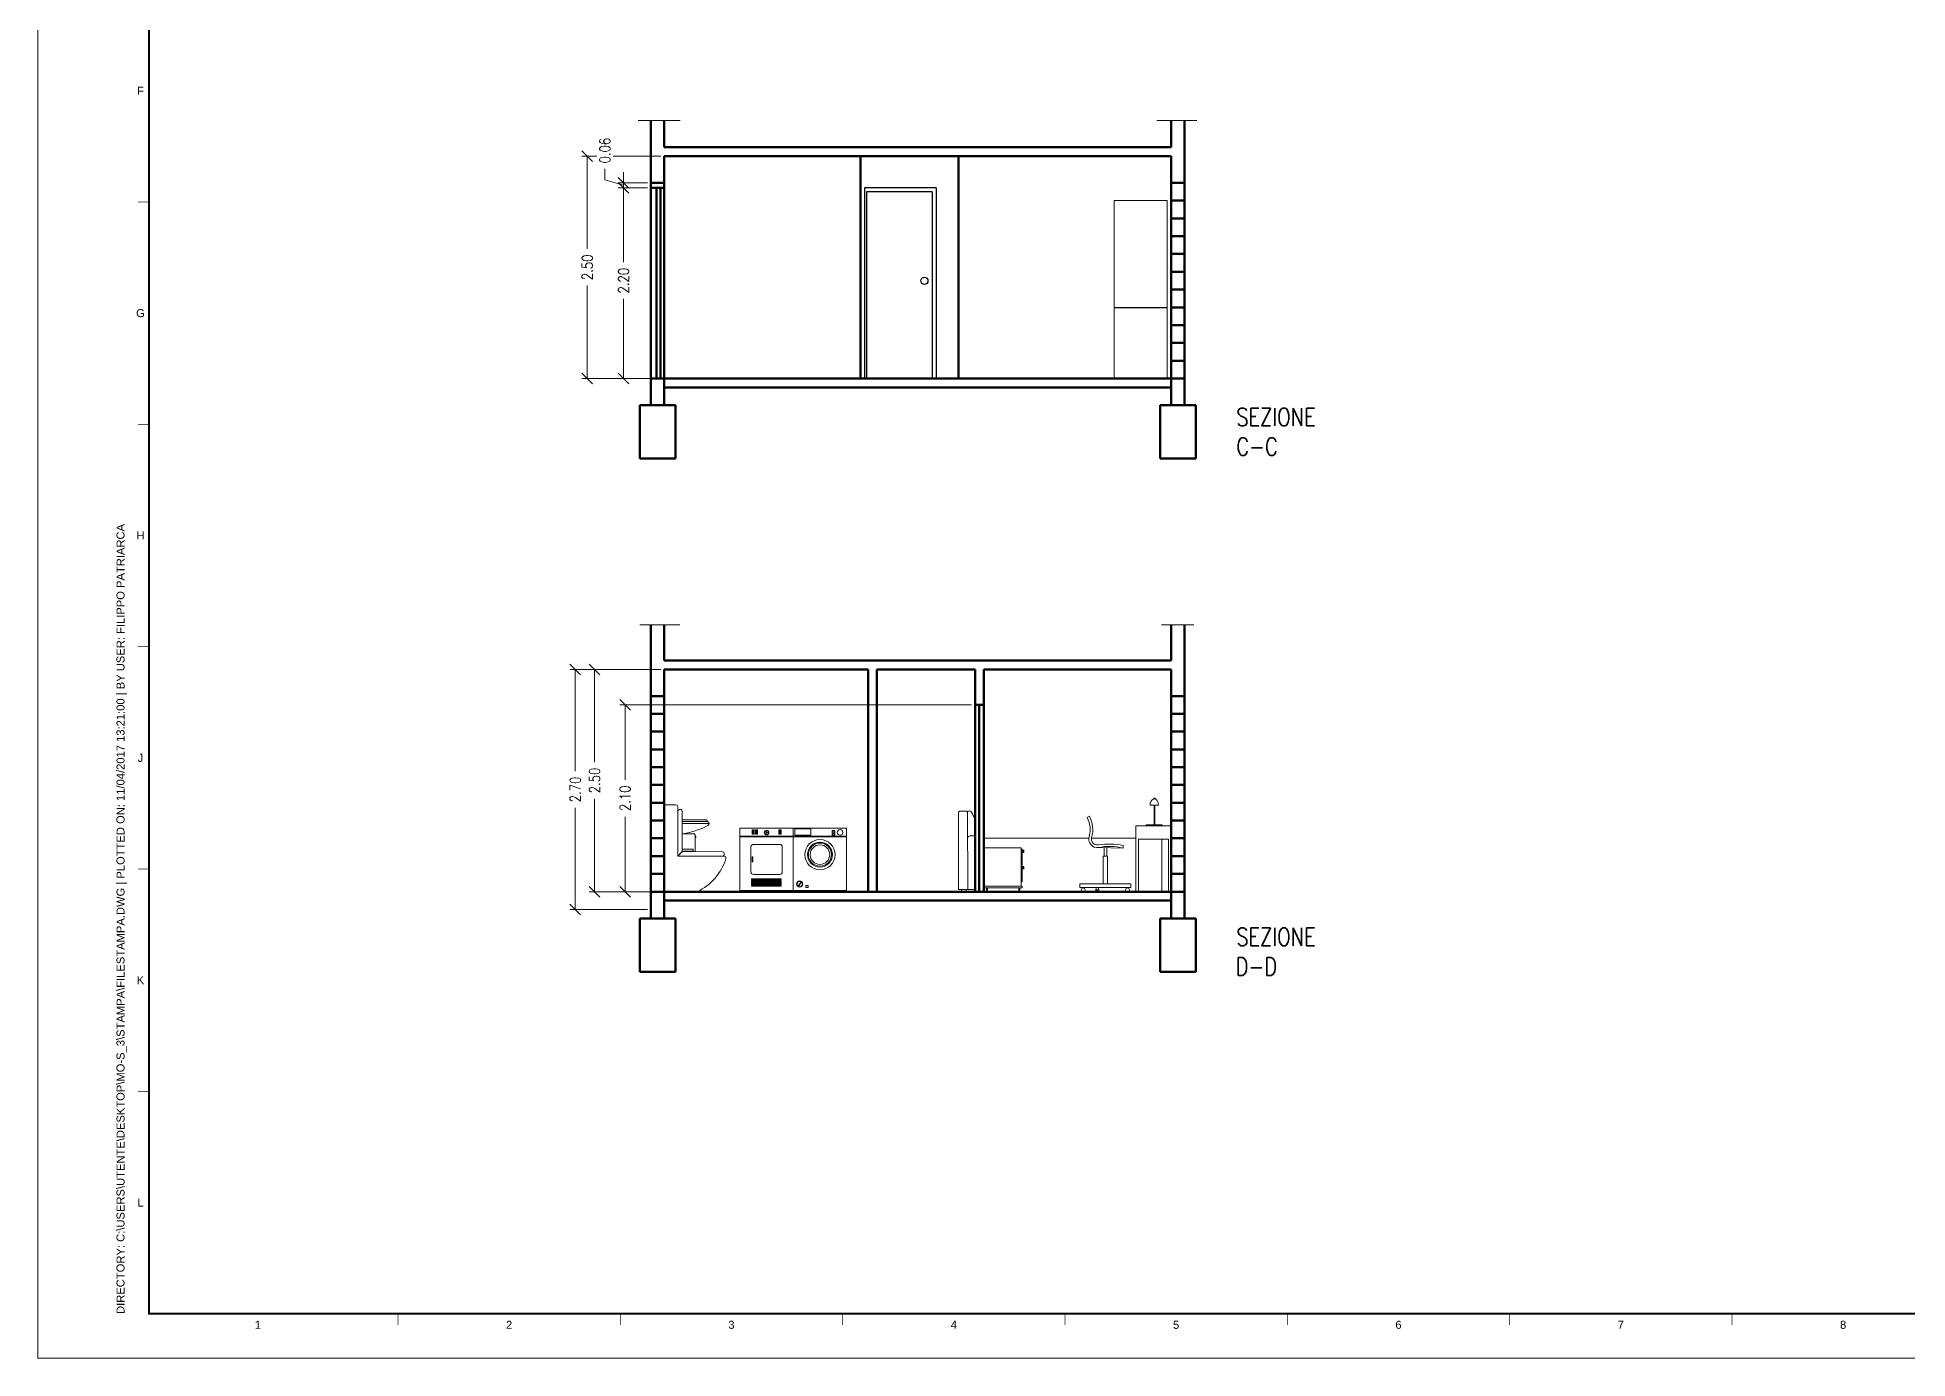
# Paper-space layout 'A000' of a CAD drawing. Header units: millimetres. Extents: x 0 to 841, y 0 to 594.
# Drawn here: x -0.1 to 420.5, y -0.1 to 297 of the extents above; entities that cross this region are included whole.
import ezdxf
from ezdxf.enums import TextEntityAlignment as Align

# ---------------------------------------------------------------- set-up
doc = ezdxf.new("R2010")
doc.units = ezdxf.units.MM
doc.header["$MEASUREMENT"] = 0
for name, color, linetype, lineweight in [('A-ANNO-DIMS', 3, 'Continuous', 18), ('A-ANNO-TEXT', 3, 'Continuous', 18), ('A-ELEV-MBE1', 7, 'Continuous', 25), ('A-FURN', 8, 'Continuous', 13), ('A-SECT-MCUT', 2, 'Continuous', 50)]:
    doc.layers.add(name, color=color, linetype=linetype, lineweight=lineweight)
doc.layers.add('G-ANNO-NPLT', color=210, linetype='Continuous', plot=False)
doc.layers.add('G-ANNO-TEXT', color=3, linetype='Continuous')
doc.layers.add('G-ANNO-TTLB', color=3, linetype='Continuous')
doc.styles.add('ARIAL', font='arial.ttf')
doc.styles.add('E-ROMANS', font='romans.shx', dxfattribs={"width": 0.8})

# ---------------------------------------------------------------- blocks, each defined once
blk = doc.blocks.new('A1_GRID_LAYOUT')
at = {"layer": 'G-ANNO-NPLT', "const_width": 0.18}
for points in [[(0, 0), (0, 594)], [(841, 0), (0, 0)]]:
    blk.add_lwpolyline(points, dxfattribs=at)
at = {"layer": 'G-ANNO-TTLB', "const_width": 0.5, "flags": 128}
blk.add_lwpolyline([(25, 584), (25, 10), (831, 10), (831, 584)], close=True, dxfattribs=at)
at = {"layer": 'G-ANNO-TTLB', "const_width": 0.18, "flags": 128}
for points in [[(25, 260), (22.5, 260)], [(25, 210), (22.5, 210)], [(25, 160), (22.5, 160)], [(25, 110), (22.5, 110)], [(25, 60), (22.5, 60)], [(81, 10), (81, 7.5)], [(131, 10), (131, 7.5)], [(181, 10), (181, 7.5)], [(231, 10), (231, 7.5)], [(281, 10), (281, 7.5)], [(331, 10), (331, 7.5)], [(381, 10), (381, 7.5)]]:
    blk.add_lwpolyline(points, dxfattribs=at)
at = {"layer": 'G-ANNO-TEXT', "style": 'ARIAL'}
for s, p in [('F', (23.09, 285)), ('G', (23.09, 235)), ('H', (23.09, 185)), ('J', (23.09, 135)), ('K', (23.09, 85)), ('L', (23.09, 35)), ('2', (106, 7.51)), ('3', (156, 7.51)), ('6', (306, 7.51)), ('8', (406, 7.51)), ('1', (49.49, 7.51)), ('4', (206, 7.51)), ('5', (256, 7.51)), ('7', (356, 7.51))]:
    blk.add_text(s, height=1.8, dxfattribs=at).set_placement(p, align=Align.MIDDLE_CENTER)
at = {"layer": 'G-ANNO-TEXT', "insert": (17.7, 9.95), "char_height": 1.8, "attachment_point": 1, "rotation": 90, "style": 'ARIAL'}
blk.add_mtext_dynamic_manual_height_columns('DIRECTORY: C:\\\\USERS\\\\UTENTE\\\\DESKTOP\\\\MO-S_3\\\\STAMPA\\\\FILESTAMPA.DWG | PLOTTED ON: 11/04/2017 13:21:00 | BY USER: FILIPPO PATRIARCA', width=412.209, gutter_width=9, heights=[0], dxfattribs=at)
blk = doc.blocks.new('_Oblique')
at = {"color": 0, "linetype": 'ByBlock', "lineweight": -2}
blk.add_line((-0.5, -0.5), (0.5, 0.5), dxfattribs=at)

psp = doc.layouts.new('A000')

# ---------------------------------------------------------------- linework, layer by layer
at = {"layer": 'A-ANNO-DIMS'}
for p, q in [((140.1, 270.3), (122.38, 270.3)), ((123.58, 270.3), (123.58, 249.43)), ((127.54, 265.01), (127.54, 267.41)), ((131.74, 263.75), (127.54, 265.01)), ((131.74, 264.3), (131.74, 266.7)), ((137.1, 264.3), (130.54, 264.3)), ((137.1, 264.3), (130.54, 264.3)), ((137.1, 263.2), (130.54, 263.2)), ((131.74, 264.3), (131.74, 246.43)), ((131.74, 263.2), (131.74, 264.3)), ((131.74, 263.2), (131.74, 264.3)), ((131.74, 263.2), (131.74, 260.8)), ((123.58, 220.3), (123.58, 241.18)), ((131.74, 220.3), (131.74, 238.18)), ((140.1, 220.3), (122.38, 220.3)), ((137.1, 220.3), (130.54, 220.3)), ((137.1, 154.9), (119.65, 154.9)), ((120.85, 154.9), (120.85, 132.02)), ((140.1, 154.9), (124.02, 154.9)), ((125.22, 154.9), (125.22, 134.02)), ((209.99, 146.9), (130.86, 146.9)), ((132.06, 146.9), (132.06, 130.02)), ((120.85, 100.9), (120.85, 123.77)), ((125.22, 104.9), (125.22, 125.77)), ((132.06, 104.9), (132.06, 121.77)), ((140.1, 104.9), (124.02, 104.9)), ((209.99, 104.9), (130.86, 104.9)), ((137.1, 100.9), (119.65, 100.9))]:
    psp.add_line(p, q, dxfattribs=at)
at = {"layer": 'A-ANNO-TEXT'}
for p, q in [((144.46, 278.3), (135.05, 278.3)), ((260.62, 278.3), (251.64, 278.3)), ((144.41, 164.9), (135.4, 164.9)), ((260.01, 164.9), (252.7, 164.9))]:
    psp.add_line(p, q, dxfattribs=at)
at = {"layer": 'A-ELEV-MBE1'}
for p, q in [((185.9, 263.2), (185.9, 220.3)), ((202, 263.2), (185.9, 263.2)), ((186.4, 262.3), (186.4, 220.3)), ((201.1, 262.3), (186.4, 262.3)), ((201.1, 262.3), (201.1, 220.3)), ((202, 263.2), (202, 220.3))]:
    psp.add_line(p, q, dxfattribs=at)
psp.add_circle((199.39, 242.26), 0.8, dxfattribs=at)
at = {"layer": 'A-FURN'}
for p, q in [((254.02, 260.3), (242.06, 260.3)), ((242.06, 260.3), (242.06, 236.3)), ((254.02, 260.3), (254.02, 236.3)), ((242.06, 236.3), (254.02, 236.3)), ((242.06, 236.2), (242.06, 236.3)), ((242.06, 236.3), (242.06, 236.2)), ((254.02, 236.2), (242.06, 236.2)), ((242.06, 236.2), (242.06, 220.3)), ((254.02, 236.3), (254.02, 236.2)), ((254.02, 236.2), (254.02, 236.3)), ((254.02, 220.3), (254.02, 236.2)), ((254.02, 220.3), (254.02, 222.2)), ((143.5, 124.44), (140.9, 124.44)), ((143.9, 112.9), (143.9, 124.04)), ((143.9, 112.9), (143.9, 123.91)), ((144.1, 123.26), (144.3, 123.38)), ((144.9, 123.03), (144.9, 114.07)), ((207.05, 105.43), (207.05, 122.76)), ((207.3, 122.98), (208.88, 122.98)), ((209.07, 122.72), (209.14, 105.43)), ((250.13, 124.33), (252.03, 124.33)), ((250.99, 125.9), (251.32, 125.9)), ((250.99, 125.9), (250.99, 125.81)), ((250.99, 125.81), (251.32, 125.81)), ((251.09, 125.9), (251.19, 125.9)), ((251.09, 119.9), (251.09, 124.33)), ((251.19, 124.33), (251.19, 119.9)), ((251.32, 125.81), (251.32, 125.9)), ((251.42, 125.74), (251.32, 125.81)), ((251.69, 125.46), (251.42, 125.74)), ((251.94, 124.99), (251.69, 125.46)), ((252.03, 124.33), (251.94, 124.99)), ((150.29, 121.06), (144.9, 121.06)), ((144.9, 120.67), (150.6, 120.67)), ((144.9, 120.25), (151, 120.25)), ((144.9, 117.9), (144.93, 117.9)), ((147.56, 117.9), (144.93, 117.9)), ((147.65, 117.88), (147.56, 117.9)), ((147.73, 117.84), (147.65, 117.88)), ((147.78, 117.79), (147.73, 117.84)), ((147.8, 117.72), (147.78, 117.79)), ((169.9, 119.2), (157.9, 119.2)), ((157.9, 119.2), (157.9, 105.2)), ((160.64, 118.81), (161.12, 118.81)), ((160.64, 118.69), (160.64, 118.81)), ((161.12, 118.69), (160.64, 118.69)), ((160.64, 118.61), (161.12, 118.61)), ((160.64, 118.48), (160.64, 118.61)), ((161.12, 118.48), (160.64, 118.48)), ((160.64, 118.41), (161.12, 118.41)), ((160.64, 118.28), (160.64, 118.41)), ((161.12, 118.28), (160.64, 118.28)), ((161.12, 118.2), (160.64, 118.2)), ((160.64, 118.2), (160.64, 118.07)), ((160.64, 118.07), (161.12, 118.07)), ((161.12, 118), (160.64, 118)), ((160.64, 118), (160.64, 117.87)), ((160.64, 117.87), (161.12, 117.87)), ((161.12, 118.81), (161.12, 118.69)), ((161.12, 118.61), (161.12, 118.48)), ((161.12, 118.41), (161.12, 118.28)), ((161.12, 118.07), (161.12, 118.2)), ((161.12, 117.87), (161.12, 118)), ((161.37, 118.81), (161.85, 118.81)), ((161.37, 118.69), (161.37, 118.81)), ((161.85, 118.69), (161.37, 118.69)), ((161.37, 118.61), (161.85, 118.61)), ((161.37, 118.48), (161.37, 118.61)), ((161.85, 118.48), (161.37, 118.48)), ((161.37, 118.41), (161.85, 118.41)), ((161.37, 118.28), (161.37, 118.41)), ((161.85, 118.28), (161.37, 118.28)), ((161.85, 118.2), (161.37, 118.2)), ((161.37, 118.2), (161.37, 118.07)), ((161.37, 118.07), (161.85, 118.07)), ((161.85, 118), (161.37, 118)), ((161.37, 118), (161.37, 117.87)), ((161.37, 117.87), (161.85, 117.87)), ((161.85, 118.81), (161.85, 118.69)), ((161.85, 118.61), (161.85, 118.48)), ((161.85, 118.41), (161.85, 118.28)), ((161.85, 118.07), (161.85, 118.2)), ((161.85, 117.87), (161.85, 118)), ((164.11, 118.24), (164.34, 118.3)), ((167.17, 118.81), (166.68, 118.81)), ((166.68, 118.81), (166.68, 118.69)), ((166.68, 118.69), (167.17, 118.69)), ((167.17, 118.61), (166.68, 118.61)), ((166.68, 118.61), (166.68, 118.48)), ((166.68, 118.48), (167.17, 118.48)), ((167.17, 118.41), (166.68, 118.41)), ((166.68, 118.41), (166.68, 118.28)), ((166.68, 118.28), (167.17, 118.28)), ((166.68, 118.07), (166.68, 118.2)), ((166.68, 118.2), (167.17, 118.2)), ((167.17, 118.07), (166.68, 118.07)), ((166.68, 117.87), (166.68, 118)), ((166.68, 118), (167.17, 118)), ((167.17, 117.87), (166.68, 117.87)), ((167.17, 118.69), (167.17, 118.81)), ((167.17, 118.48), (167.17, 118.61)), ((167.17, 118.28), (167.17, 118.41)), ((167.17, 118.2), (167.17, 118.07)), ((167.17, 118), (167.17, 117.87)), ((181.9, 119.2), (169.9, 119.2)), ((169.9, 119.2), (169.9, 105.2)), ((169.9, 105.2), (169.9, 119.2)), ((173.85, 119), (170.25, 119)), ((170.25, 119), (170.25, 117.59)), ((173.85, 117.59), (173.85, 119)), ((179.21, 118.67), (178.61, 118.67)), ((178.61, 118.67), (178.61, 118.37)), ((178.61, 118.37), (179.21, 118.37)), ((179.21, 118.27), (178.61, 118.27)), ((178.61, 118.27), (178.61, 117.97)), ((178.61, 117.97), (179.21, 117.97)), ((179.21, 117.87), (178.61, 117.87)), ((178.61, 117.87), (178.61, 117.57)), ((179.21, 118.37), (179.21, 118.67)), ((179.21, 117.97), (179.21, 118.27)), ((179.21, 117.57), (179.21, 117.87)), ((181.9, 105.2), (181.9, 119.2)), ((236.49, 121.88), (235.97, 121.59)), ((254.9, 119.7), (246.9, 119.7)), ((246.9, 104.9), (246.9, 119.7)), ((249.29, 119.9), (249.29, 119.8)), ((249.29, 119.9), (252.89, 119.9)), ((249.29, 119.9), (251.09, 119.9)), ((249.29, 119.7), (249.29, 119.9)), ((252.89, 119.7), (249.29, 119.7)), ((251.09, 119.9), (251.09, 119.9)), ((252.89, 119.9), (252.89, 119.7)), ((144.78, 113.79), (143.9, 112.9)), ((144.85, 113.76), (143.9, 112.9)), ((144.9, 114.49), (147.13, 114.49)), ((147.37, 114.04), (144.9, 114.04)), ((153.98, 113.9), (145.15, 113.91)), ((147.13, 114.49), (147.21, 114.48)), ((147.21, 114.48), (147.29, 114.45)), ((147.29, 114.45), (147.35, 114.39)), ((147.35, 114.39), (147.37, 114.33)), ((147.37, 114.33), (147.37, 114.04)), ((147.8, 117.4), (147.8, 117.72)), ((147.8, 117.4), (147.8, 117.36)), ((147.84, 117.4), (147.8, 117.4)), ((147.8, 113.91), (147.8, 117.36)), ((147.8, 117.36), (147.82, 117.36)), ((147.82, 117.36), (147.98, 117.2)), ((148.02, 117.22), (147.84, 117.4)), ((147.98, 117.2), (147.98, 117)), ((147.98, 117), (148.02, 117)), ((148.02, 117), (148.02, 117.22)), ((157.9, 117.4), (169.9, 117.4)), ((157.9, 117.2), (169.9, 117.2)), ((160.38, 114.98), (160.38, 109.35)), ((166.86, 115.54), (160.95, 115.54)), ((167.42, 109.35), (167.42, 114.98)), ((169.9, 117.4), (181.9, 117.4)), ((169.9, 117.2), (181.9, 117.2)), ((170.25, 117.59), (173.85, 117.59)), ((178.61, 117.57), (179.21, 117.57)), ((209.61, 117.45), (210.79, 117.44)), ((212.79, 116.9), (236.35, 116.9)), ((212.84, 106.13), (212.84, 114.76)), ((212.84, 114.76), (221.14, 114.76)), ((221.14, 114.76), (221.14, 106.13)), ((221.38, 114.5), (221.14, 114.5)), ((221.14, 114.5), (221.14, 110.84)), ((221.38, 110.84), (221.38, 114.5)), ((221.74, 114.26), (221.38, 114.26)), ((221.38, 114.26), (221.38, 114.15)), ((221.38, 114.15), (221.74, 114.15)), ((221.74, 114.15), (221.55, 114.15)), ((221.55, 114.15), (221.55, 113.72)), ((221.55, 113.72), (221.74, 113.72)), ((221.74, 114.15), (221.74, 114.26)), ((221.74, 113.72), (221.74, 114.15)), ((236.96, 116.9), (246.9, 116.9)), ((244.09, 114.7), (238.3, 114.82)), ((239.78, 114.79), (239.78, 112.9)), ((240.38, 114.77), (240.38, 112.9)), ((244.09, 115.3), (244.09, 114.7)), ((247.5, 104.9), (247.5, 116.7)), ((247.5, 116.7), (254.3, 116.7)), ((252.8, 104.9), (252.8, 116.7)), ((254.3, 116.7), (254.3, 104.9)), ((154.37, 112.9), (143.9, 112.9)), ((143.9, 112.9), (153.97, 112.9)), ((154.37, 113.3), (154.37, 113.5)), ((160.8, 112.72), (160.66, 112.72)), ((160.66, 112.72), (160.66, 111.6)), ((160.66, 111.6), (160.8, 111.6)), ((160.8, 111.6), (160.8, 112.72)), ((221.14, 110.84), (221.38, 110.84)), ((221.38, 110.81), (221.14, 110.81)), ((221.14, 110.81), (221.14, 107.15)), ((221.38, 107.15), (221.38, 110.81)), ((221.74, 110.58), (221.38, 110.58)), ((221.38, 110.58), (221.38, 110.47)), ((221.38, 110.47), (221.74, 110.47)), ((221.74, 110.47), (221.55, 110.47)), ((221.55, 110.47), (221.55, 110.03)), ((221.55, 110.03), (221.74, 110.03)), ((221.74, 110.47), (221.74, 110.58)), ((221.74, 110.03), (221.74, 110.47)), ((239.58, 112.9), (240.58, 112.9)), ((239.58, 106.65), (239.58, 112.9)), ((240.58, 106.65), (240.58, 112.9)), ((157.9, 105.2), (169.9, 105.2)), ((159.17, 105.2), (158.67, 105.2)), ((158.67, 105.2), (158.67, 104.9)), ((159.17, 104.9), (159.17, 105.2)), ((160.95, 108.78), (166.86, 108.78)), ((168.63, 104.9), (168.63, 105.2)), ((168.63, 105.2), (169.13, 105.2)), ((169.13, 105.2), (169.13, 104.9)), ((169.9, 105.2), (181.9, 105.2)), ((171.17, 105.2), (170.67, 105.2)), ((170.67, 105.2), (170.67, 104.9)), ((170.98, 106.16), (171.66, 107.14)), ((171.06, 106.1), (171.75, 107.08)), ((171.17, 104.9), (171.17, 105.2)), ((173.22, 106.32), (172.72, 106.32)), ((172.72, 106.32), (172.72, 105.82)), ((172.72, 105.82), (173.22, 105.82)), ((173.22, 105.82), (173.22, 106.32)), ((180.63, 104.9), (180.63, 105.2)), ((180.63, 105.2), (181.13, 105.2)), ((181.13, 105.2), (181.13, 104.9)), ((209.14, 105.43), (207.05, 105.43)), ((207.05, 105.43), (210.79, 105.43)), ((207.75, 105.43), (208.81, 105.43)), ((207.75, 104.9), (207.75, 105.43)), ((208.81, 105.43), (208.81, 104.9)), ((221.41, 106.13), (212.79, 106.13)), ((212.79, 106.13), (212.79, 105.78)), ((212.79, 105.78), (221.41, 105.78)), ((221.14, 106.13), (212.84, 106.13)), ((213.37, 105.3), (213.37, 105.78)), ((213.37, 105.78), (213.6, 105.78)), ((213.42, 105.3), (213.37, 105.3)), ((213.42, 105.34), (213.42, 105.73)), ((213.42, 105.73), (213.55, 105.73)), ((213.42, 105.58), (213.44, 105.59)), ((213.42, 104.91), (213.42, 105.58)), ((213.42, 105.34), (213.42, 105.34)), ((213.44, 105.59), (213.45, 105.59)), ((213.45, 105.59), (213.47, 105.6)), ((213.47, 105.6), (213.49, 105.6)), ((213.49, 105.6), (213.51, 105.6)), ((213.51, 105.6), (213.52, 105.59)), ((213.52, 105.59), (213.53, 105.59)), ((213.53, 105.59), (213.54, 105.58)), ((213.54, 105.58), (213.54, 104.91)), ((213.55, 105.34), (213.54, 105.34)), ((213.6, 105.3), (213.54, 105.3)), ((213.55, 105.73), (213.55, 105.34)), ((213.6, 105.78), (213.6, 105.3)), ((220.83, 105.78), (220.61, 105.78)), ((220.61, 105.78), (220.61, 105.3)), ((220.61, 105.3), (220.66, 105.3)), ((220.78, 105.73), (220.65, 105.73)), ((220.65, 105.73), (220.65, 105.34)), ((220.65, 105.34), (220.66, 105.34)), ((220.67, 105.59), (220.66, 105.58)), ((220.66, 105.58), (220.66, 104.91)), ((220.68, 105.59), (220.67, 105.59)), ((220.7, 105.6), (220.68, 105.59)), ((220.71, 105.6), (220.7, 105.6)), ((220.73, 105.6), (220.71, 105.6)), ((220.75, 105.59), (220.73, 105.6)), ((220.76, 105.59), (220.75, 105.59)), ((220.78, 105.58), (220.76, 105.59)), ((220.78, 105.34), (220.78, 105.73)), ((220.78, 104.91), (220.78, 105.58)), ((220.78, 105.34), (220.78, 105.34)), ((220.78, 105.3), (220.83, 105.3)), ((220.83, 105.3), (220.83, 105.78)), ((221.14, 107.15), (221.38, 107.15)), ((221.41, 105.78), (221.41, 106.13)), ((234.38, 106.65), (245.78, 106.65)), ((234.38, 105.85), (234.38, 106.65)), ((245.78, 105.85), (234.38, 105.85)), ((234.8, 105.85), (234.8, 105.65)), ((235.39, 105.85), (235.39, 105.65)), ((237.92, 105.33), (238.63, 105.33)), ((238.63, 105.33), (237.92, 105.33)), ((237.98, 105.85), (237.98, 105.65)), ((237.98, 105.85), (237.98, 105.65)), ((238.57, 105.85), (238.57, 105.65)), ((244.77, 105.85), (244.77, 105.65)), ((245.36, 105.85), (245.36, 105.65)), ((245.78, 106.65), (245.78, 105.85)), ((158.67, 104.9), (159.17, 104.9)), ((169.13, 104.9), (168.63, 104.9)), ((170.67, 104.9), (171.17, 104.9)), ((181.13, 104.9), (180.63, 104.9)), ((208.81, 104.9), (207.75, 104.9)), ((213.42, 104.91), (213.44, 104.91)), ((213.44, 104.91), (213.45, 104.9)), ((213.45, 104.9), (213.47, 104.9)), ((213.47, 104.9), (213.49, 104.9)), ((213.49, 104.9), (213.51, 104.9)), ((213.51, 104.9), (213.52, 104.9)), ((213.52, 104.9), (213.53, 104.91)), ((213.53, 104.91), (213.54, 104.91)), ((220.67, 104.91), (220.66, 104.91)), ((220.68, 104.9), (220.67, 104.91)), ((220.7, 104.9), (220.68, 104.9)), ((220.71, 104.9), (220.7, 104.9)), ((220.73, 104.9), (220.71, 104.9)), ((220.75, 104.9), (220.73, 104.9)), ((220.76, 104.91), (220.75, 104.9)), ((220.78, 104.91), (220.76, 104.91))]:
    psp.add_line(p, q, dxfattribs=at)
at = {"layer": 'A-FURN', "color": 8}
for p, q in [((167.16, 107.8), (160.54, 107.8)), ((160.54, 107.8), (160.54, 107.69)), ((160.54, 107.69), (167.16, 107.69)), ((167.16, 107.54), (160.54, 107.54)), ((160.54, 107.54), (160.54, 107.43)), ((160.54, 107.43), (167.16, 107.43)), ((160.54, 107.29), (167.16, 107.29)), ((160.54, 107.18), (160.54, 107.29)), ((167.16, 107.18), (160.54, 107.18)), ((160.54, 107.03), (167.16, 107.03)), ((160.54, 106.92), (160.54, 107.03)), ((167.16, 106.92), (160.54, 106.92)), ((160.54, 106.78), (167.16, 106.78)), ((160.54, 106.67), (160.54, 106.78)), ((167.16, 106.67), (160.54, 106.67)), ((167.16, 106.52), (160.54, 106.52)), ((160.54, 106.52), (160.54, 106.42)), ((160.54, 106.42), (167.16, 106.42)), ((167.16, 106.27), (160.54, 106.27)), ((160.54, 106.27), (160.54, 106.16)), ((160.54, 106.16), (167.16, 106.16)), ((167.16, 107.69), (167.16, 107.8)), ((167.16, 107.43), (167.16, 107.54)), ((167.16, 107.29), (167.16, 107.18)), ((167.16, 107.03), (167.16, 106.92)), ((167.16, 106.78), (167.16, 106.67)), ((167.16, 106.42), (167.16, 106.52)), ((167.16, 106.16), (167.16, 106.27))]:
    psp.add_line(p, q, dxfattribs=at)
at = {"layer": 'A-FURN'}
for centre, radius in [((163.9, 118.19), 0.528), ((163.9, 118.19), 0.449), ((163.9, 118.19), 0.208), ((163.9, 118.19), 0.0975), ((180.42, 118.23), 0.623), ((175.9, 113.23), 3.4), ((175.9, 113.23), 2.8), ((175.9, 113.23), 2.6), ((175.9, 113.23), 2.2), ((171.36, 106.62), 0.7), ((171.36, 106.62), 0.6), ((235.09, 105.33), 0.432), ((245.06, 105.33), 0.432)]:
    psp.add_circle(centre, radius, dxfattribs=at)
for centre, radius, start, end in [((143.5, 124.04), 0.4, 0, 90), ((144.3, 122.91), 0.4, 120.2198, 180), ((144.5, 123.03), 0.4, 0, 120.2198), ((207.31, 122.73), 0.257, 92.1959, 188.5521), ((208.79, 122.71), 0.282, 0.8732, 71.2824), ((209.5, 122.52), 0.547, 27.2966, 144.7019), ((230.59, 133.18), 23.09, 206.8059, 210.969), ((251.64, 124.44), 1.52, 115.4049, 184.4354), ((143.81, 130.46), 12.61, 275.1037, 277.2192), ((140.89, 139.77), 22.29, 281.6586, 290.3285), ((143, 134.59), 16.7, 289.7113, 297.4565), ((150.29, 120.8), 0.263, 358.5786, 90), ((150.71, 120.79), 0.159, 178.5786, 260.2744), ((150.62, 120.25), 0.385, 0, 80.2744), ((150.42, 120.29), 0.58, 298.7765, 356.864), ((231.11, 118.9), 5.55, 342.6834, 28.9232), ((231.11, 118.9), 6.15, 342.6834, 28.9232), ((144.5, 114.07), 0.4, 315.1278, 0), ((145.19, 113.44), 0.467, 94.9123, 136.9154), ((153.97, 113.5), 0.4, 0, 89.9781), ((160.95, 114.98), 0.563, 90, 180), ((166.86, 114.98), 0.563, 0, 90), ((209.91, 116.45), 1.04, 107.0715, 141.3011), ((238.3, 116.77), 1.95, 165.7478, 276.8003), ((238.31, 116.77), 1.36, 167.3328, 279.4278), ((240.95, 100.24), 15.38, 78.2061, 99.0264), ((241.02, 102.76), 12.32, 75.5823, 101.6502), ((143.12, 115.89), 12.15, 295.2237, 343.2954), ((153.97, 113.3), 0.4, 270, 0), ((154.37, 112.5), 0.4, 344.5447, 90), ((160.95, 109.35), 0.563, 180, 270), ((166.86, 109.35), 0.563, 270, 0)]:
    psp.add_arc(centre, radius, start, end, dxfattribs=at)
for centre, ratio, start_param in [((238.11, 105.33), 0.430708, -2.397974), ((238.44, 105.33), 0.429752, -1.570796)]:
    psp.add_ellipse(centre, major_axis=(0, -0.432), ratio=ratio, start_param=start_param, end_param=1.570796, dxfattribs=at)
at = {"layer": 'A-FURN', "extrusion": (0, 0, -1)}
for centre, ratio, start_param in [((238.11, 105.33), 0.429752, -1.570796), ((238.44, 105.33), 0.430708, -2.397974)]:
    psp.add_ellipse(centre, major_axis=(0, -0.432), ratio=ratio, start_param=start_param, end_param=1.570796, dxfattribs=at)
at = {"layer": 'A-FURN'}
psp.add_point((145.95, 104.9), dxfattribs=at)
at = {"layer": 'A-SECT-MCUT', "color": 2}
for p, q in [((137.9, 278.3), (137.9, 264.3)), ((140.9, 272.3), (140.9, 278.3)), ((254.9, 272.3), (254.9, 278.3)), ((257.9, 278.3), (257.9, 264.3)), ((254.9, 272.3), (140.9, 272.3)), ((254.9, 270.3), (140.9, 270.3)), ((140.9, 264.3), (140.9, 270.3)), ((185, 270.3), (185, 220.3)), ((207.07, 270.3), (207.07, 220.3)), ((253.24, 272.3), (254.9, 272.3)), ((254.9, 264.3), (254.9, 270.3)), ((257.9, 264.3), (254.9, 264.3)), ((254.9, 220.3), (254.9, 264.3)), ((257.9, 264.3), (257.9, 220.3)), ((254.9, 260.3), (257.9, 260.3)), ((254.9, 256.3), (257.9, 256.3)), ((254.9, 252.3), (257.9, 252.3)), ((254.9, 248.3), (257.9, 248.3)), ((254.9, 244.3), (257.9, 244.3)), ((254.9, 240.3), (257.9, 240.3)), ((254.9, 236.3), (257.9, 236.3)), ((254.9, 232.3), (257.9, 232.3)), ((254.9, 228.3), (257.9, 228.3)), ((254.9, 224.3), (257.9, 224.3)), ((137.9, 214.3), (137.9, 220.3)), ((137.9, 220.3), (140.9, 220.3)), ((140.9, 220.3), (254.9, 220.3)), ((140.9, 220.3), (140.9, 214.3)), ((254.9, 214.3), (254.9, 220.3)), ((254.9, 220.3), (257.9, 220.3)), ((257.9, 220.3), (257.9, 214.3)), ((140.9, 218.3), (254.9, 218.3)), ((135.4, 214.3), (143.4, 214.3)), ((135.4, 202.3), (135.4, 214.3)), ((143.4, 214.3), (143.4, 202.3)), ((252.4, 214.3), (260.4, 214.3)), ((252.4, 202.3), (252.4, 214.3)), ((260.4, 214.3), (260.4, 202.3)), ((143.4, 202.3), (135.4, 202.3)), ((260.4, 202.3), (252.4, 202.3)), ((137.9, 164.9), (137.9, 148.9)), ((140.9, 156.9), (140.9, 164.9)), ((254.9, 156.9), (254.9, 164.9)), ((257.9, 164.9), (257.9, 148.9)), ((140.9, 156.9), (254.9, 156.9)), ((186.72, 154.9), (140.9, 154.9)), ((140.9, 148.9), (140.9, 154.9)), ((186.72, 154.9), (186.72, 104.9)), ((210.79, 154.9), (188.72, 154.9)), ((188.72, 154.9), (188.72, 104.9)), ((210.79, 154.9), (210.79, 146.9)), ((254.9, 154.9), (212.79, 154.9)), ((212.79, 154.9), (212.79, 146.9)), ((254.9, 148.9), (254.9, 154.9)), ((137.9, 148.9), (140.9, 148.9)), ((137.9, 148.9), (137.9, 104.9)), ((140.9, 104.9), (140.9, 148.9)), ((257.9, 148.9), (254.9, 148.9)), ((254.9, 104.9), (254.9, 148.9)), ((257.9, 148.9), (257.9, 104.9)), ((140.9, 144.9), (137.9, 144.9)), ((254.9, 144.9), (257.9, 144.9)), ((140.9, 140.9), (137.9, 140.9)), ((254.9, 140.9), (257.9, 140.9)), ((140.9, 136.9), (137.9, 136.9)), ((254.9, 136.9), (257.9, 136.9)), ((140.9, 132.9), (137.9, 132.9)), ((254.9, 132.9), (257.9, 132.9)), ((140.9, 128.9), (137.9, 128.9)), ((254.9, 128.9), (257.9, 128.9)), ((140.9, 124.9), (137.9, 124.9)), ((254.9, 124.9), (257.9, 124.9)), ((140.9, 120.9), (137.9, 120.9)), ((254.9, 120.9), (257.9, 120.9)), ((140.9, 116.9), (137.9, 116.9)), ((254.9, 116.9), (257.9, 116.9)), ((140.9, 112.9), (137.9, 112.9)), ((254.9, 112.9), (257.9, 112.9)), ((140.9, 108.9), (137.9, 108.9)), ((254.9, 108.9), (257.9, 108.9)), ((137.9, 98.9), (137.9, 104.9)), ((137.9, 104.9), (140.9, 104.9)), ((140.9, 104.9), (254.9, 104.9)), ((140.9, 104.9), (140.9, 98.9)), ((140.9, 102.9), (254.9, 102.9)), ((254.9, 98.9), (254.9, 104.9)), ((254.9, 104.9), (257.9, 104.9)), ((257.9, 104.9), (257.9, 98.9)), ((135.4, 98.9), (143.4, 98.9)), ((135.4, 86.9), (135.4, 98.9)), ((143.4, 98.9), (143.4, 86.9)), ((252.4, 98.9), (260.4, 98.9)), ((252.4, 86.9), (252.4, 98.9)), ((260.4, 98.9), (260.4, 86.9)), ((143.4, 86.9), (135.4, 86.9)), ((260.4, 86.9), (252.4, 86.9))]:
    psp.add_line(p, q, dxfattribs=at)
at = {"layer": 'A-SECT-MCUT'}
for p, q in [((137.9, 264.3), (140.9, 264.3)), ((137.9, 242.94), (137.9, 264.3)), ((140.9, 263.2), (137.9, 263.2)), ((139.12, 263.2), (139.12, 220.3)), ((140.02, 263.2), (140.02, 220.3)), ((140.9, 264.3), (140.9, 243.05)), ((137.9, 242.94), (137.9, 241.58)), ((137.9, 220.3), (137.9, 241.58)), ((140.9, 243.05), (140.9, 241.46)), ((140.9, 241.46), (140.9, 220.3)), ((210.79, 146.9), (210.79, 104.9)), ((212.79, 146.9), (210.79, 146.9)), ((211.69, 146.9), (211.69, 104.9)), ((212.79, 146.9), (212.79, 104.9)), ((210.79, 127.14), (210.79, 125.55))]:
    psp.add_line(p, q, dxfattribs=at)

# ---------------------------------------------------------------- block references
psp.add_blockref('A1_GRID_LAYOUT', (0, 0))
at = {"layer": 'A-ANNO-DIMS', "xscale": 2.4, "yscale": 2.4, "zscale": 2.4}
for p, rotation in [((123.58, 270.3), 90), ((131.74, 264.3), 90), ((131.74, 264.3), 270), ((131.74, 263.2), 90), ((123.58, 220.3), 270), ((131.74, 220.3), 270), ((120.85, 154.9), 90), ((125.22, 154.9), 90), ((132.06, 146.9), 90), ((125.22, 104.9), 270), ((132.06, 104.9), 270), ((120.85, 100.9), 270)]:
    psp.add_blockref('_Oblique', p, dxfattribs=dict(at, rotation=rotation))

# ---------------------------------------------------------------- texts
at = {"layer": 'A-ANNO-TEXT', "style": 'E-ROMANS', "width": 0.8}
for s, p in [('SEZIONE', (269.54, 209.64)), ('C-C', (269.54, 202.98)), ('SEZIONE', (269.54, 92.76)), ('D-D', (269.39, 86.09))]:
    psp.add_text(s, height=4, dxfattribs=at).set_placement(p)

# ---------------------------------------------------------------- next in the draw order: texts
at = {"layer": 'A-ANNO-DIMS', "char_height": 2.4, "attachment_point": 5, "rotation": 90, "style": 'E-ROMANS', "bg_fill": 3, "box_fill_scale": 1.25, "bg_fill_color": 256, "bg_fill_true_color": 13158600, "bg_fill_transparency": 0}
for s, insert in [('\\A1;0.06', (127.54, 271.54)), ('\\A1;2.50', (123.58, 245.3)), ('\\A1;2.20', (131.74, 242.3)), ('\\A1;2.50', (125.22, 129.9)), ('\\A1;2.10', (132.06, 125.9))]:
    psp.add_mtext(s, dxfattribs=dict(at, insert=insert))

# ---------------------------------------------------------------- next in the draw order: texts
at = {"layer": 'A-ANNO-DIMS', "insert": (120.85, 127.9), "char_height": 2.4, "attachment_point": 5, "rotation": 90, "style": 'E-ROMANS', "bg_fill": 3, "box_fill_scale": 1.25, "bg_fill_color": 256, "bg_fill_true_color": 13158600, "bg_fill_transparency": 0}
psp.add_mtext('\\A1;2.70', dxfattribs=at)

doc.saveas('drawing.dxf')
